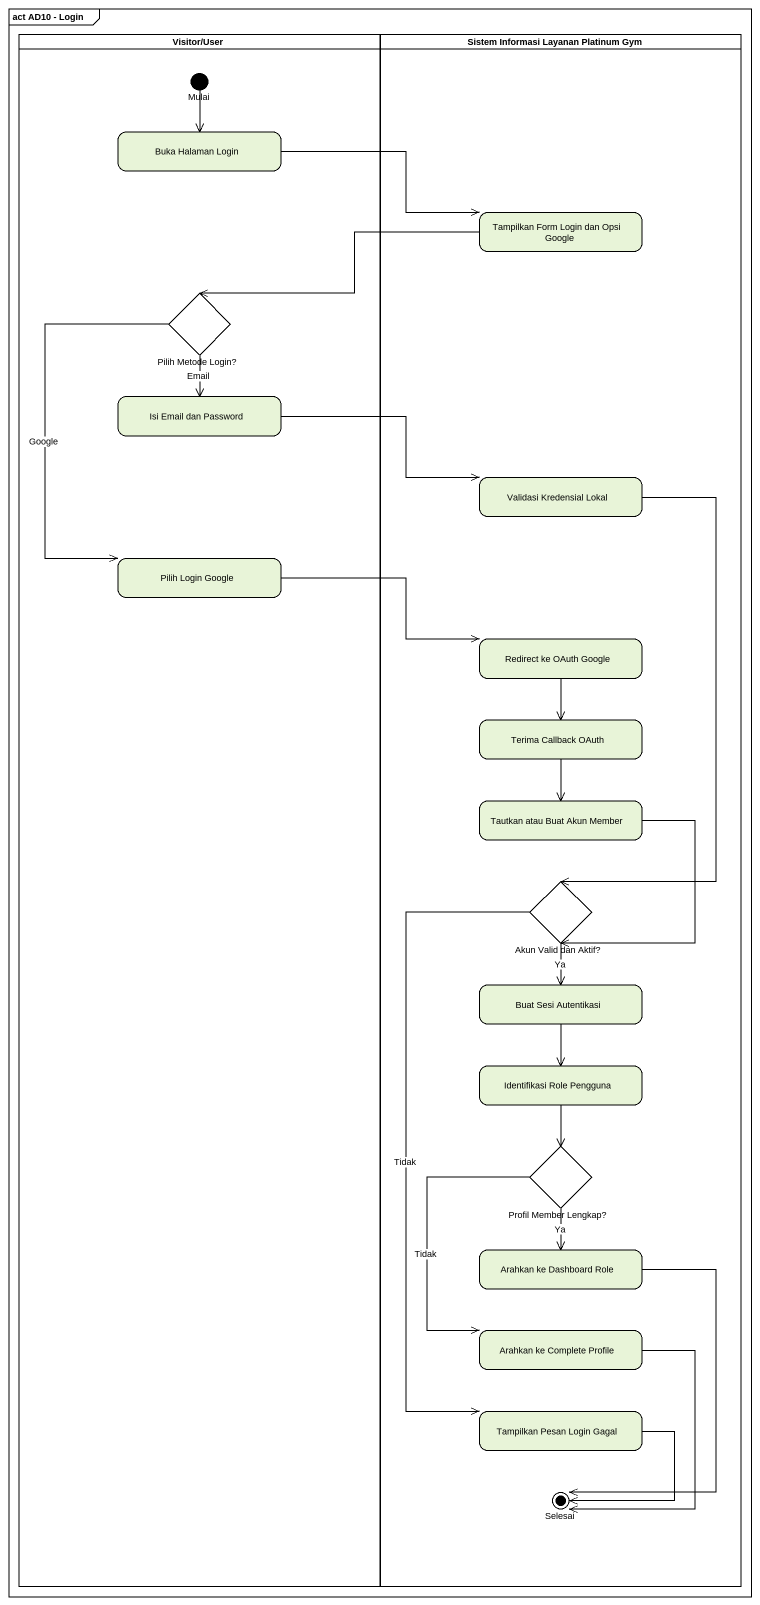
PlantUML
@startuml
mainframe act AD10 - Login
hide empty description
state "Visitor/User" as Visitor_User <<partition>> {
  state Mulai <<start>>
  state "Buka Halaman Login" as Buka_Halaman_Login
  state "Pilih Metode Login?" as Pilih_Metode_Login <<choice>>
  state "Isi Email dan Password" as Isi_Email_dan_Password
  state "Pilih Login Google" as Pilih_Login_Google
}
state "Sistem Informasi Layanan Platinum Gym" as Sistem_Informasi_Layanan <<partition>> {
  state "Tampilkan Form Login dan Opsi Google" as Tampilkan_Form_Login_dan
  state "Validasi Kredensial Lokal" as Validasi_Kredensial_Lokal
  state "Redirect ke OAuth Google" as Redirect_ke_OAuth_Google
  state "Terima Callback OAuth" as Terima_Callback_OAuth
  state "Tautkan atau Buat Akun Member" as Tautkan_atau_Buat_Akun
  state "Akun Valid dan Aktif?" as Akun_Valid_dan_Aktif <<choice>>
  state "Buat Sesi Autentikasi" as Buat_Sesi_Autentikasi
  state "Identifikasi Role Pengguna" as Identifikasi_Role_Pengguna
  state "Profil Member Lengkap?" as Profil_Member_Lengkap <<choice>>
  state "Arahkan ke Dashboard Role" as Arahkan_ke_Dashboard_Role
  state "Arahkan ke Complete Profile" as Arahkan_ke_Complete_Profile
  state "Tampilkan Pesan Login Gagal" as Tampilkan_Pesan_Login_Gagal
  state Selesai <<end>>
}
Mulai --> Buka_Halaman_Login
Buka_Halaman_Login -right-> Tampilkan_Form_Login_dan
Tampilkan_Form_Login_dan -left-> Pilih_Metode_Login
Pilih_Metode_Login --> Isi_Email_dan_Password : Email
Pilih_Metode_Login --> Pilih_Login_Google : Google
Isi_Email_dan_Password -right-> Validasi_Kredensial_Lokal
Validasi_Kredensial_Lokal --> Akun_Valid_dan_Aktif
Pilih_Login_Google -right-> Redirect_ke_OAuth_Google
Redirect_ke_OAuth_Google --> Terima_Callback_OAuth
Terima_Callback_OAuth --> Tautkan_atau_Buat_Akun
Tautkan_atau_Buat_Akun --> Akun_Valid_dan_Aktif
Akun_Valid_dan_Aktif --> Buat_Sesi_Autentikasi : Ya
Akun_Valid_dan_Aktif --> Tampilkan_Pesan_Login_Gagal : Tidak
Buat_Sesi_Autentikasi --> Identifikasi_Role_Pengguna
Identifikasi_Role_Pengguna --> Profil_Member_Lengkap
Profil_Member_Lengkap --> Arahkan_ke_Dashboard_Role : Ya
Profil_Member_Lengkap --> Arahkan_ke_Complete_Profile : Tidak
Arahkan_ke_Dashboard_Role --> Selesai
Arahkan_ke_Complete_Profile --> Selesai
Tampilkan_Pesan_Login_Gagal --> Selesai
@enduml
